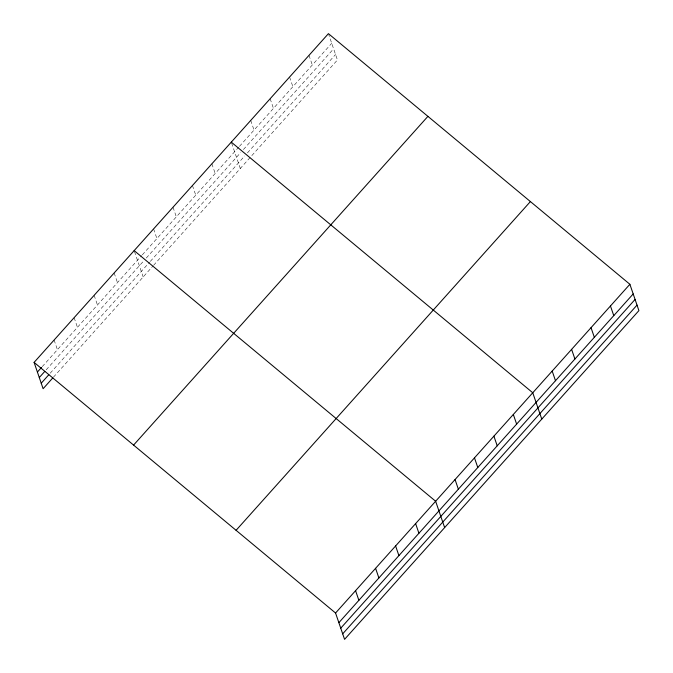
<?xml version="1.0" encoding="UTF-8"?>
<svg xmlns="http://www.w3.org/2000/svg" width="673" height="673" viewBox="0 0 673 673"><rect width="100%" height="100%" fill="white"/><g stroke="black" fill="none" stroke-linecap="round" stroke-linejoin="round"><path stroke-width="0.5" stroke-dasharray="3.37 2.52" d="M42.239 366.642L141.633 255.622M142.331 254.848L238.764 147.135M239.462 146.361L331.73 43.299M46.193 369.839L143.517 261.124M146.293 258.02L240.648 152.636M243.424 149.541L333.615 48.809M50.206 373.195L149.625 262.142M150.323 261.368L244.669 155.985M247.445 152.889L335.558 54.479M53.47 377.158L152.897 266.096M153.587 265.322L337.442 59.981L328.752 34.617M309 55.346L312.306 64.995M289.575 77.042L292.881 86.699M270.151 98.738L273.448 108.395M250.726 120.433L254.024 130.091M231.63 143.097L240.311 168.46M211.869 163.833L215.175 173.483M192.444 185.529L195.75 195.178M173.02 207.225L176.326 216.874M153.595 228.921L156.902 238.57M134.499 251.584L143.181 276.948M114.158 272.969L117.464 282.626M94.144 295.329L97.45 304.978M74.131 317.681L77.429 327.33M54.118 340.033L57.415 349.682"/><path stroke-width="1.01" d="M34.096 362.385L328.424 33.65L629.886 284.284L638.904 310.615L344.576 639.35L335.558 613.019L34.096 362.385L43.114 388.716L52.78 377.923M37.402 372.043L41.541 367.416M39.286 377.545L44.813 371.378M41.23 383.215L48.818 374.735M133.582 445.097L427.91 116.362M236.08 530.316L530.4 201.572M335.558 613.019L629.886 284.284M338.864 622.668L633.192 293.933M340.748 628.178L635.076 299.435M342.692 633.848L637.02 305.105M231.293 142.138L532.755 392.763L541.773 419.094M134.171 250.617L435.633 501.25L444.643 527.582M610.461 305.979L613.768 315.629M591.037 327.675L594.343 337.324M571.613 349.371L574.91 359.02M552.188 371.067L555.486 380.725M513.331 414.459L516.637 424.116M493.906 436.163L497.212 445.812M474.482 457.859L477.788 467.508M455.057 479.555L458.363 489.204M415.62 523.602L418.926 533.252M395.606 545.954L398.904 555.612M375.593 568.315L378.891 577.964M355.571 590.667L358.877 600.316"/></g></svg>
